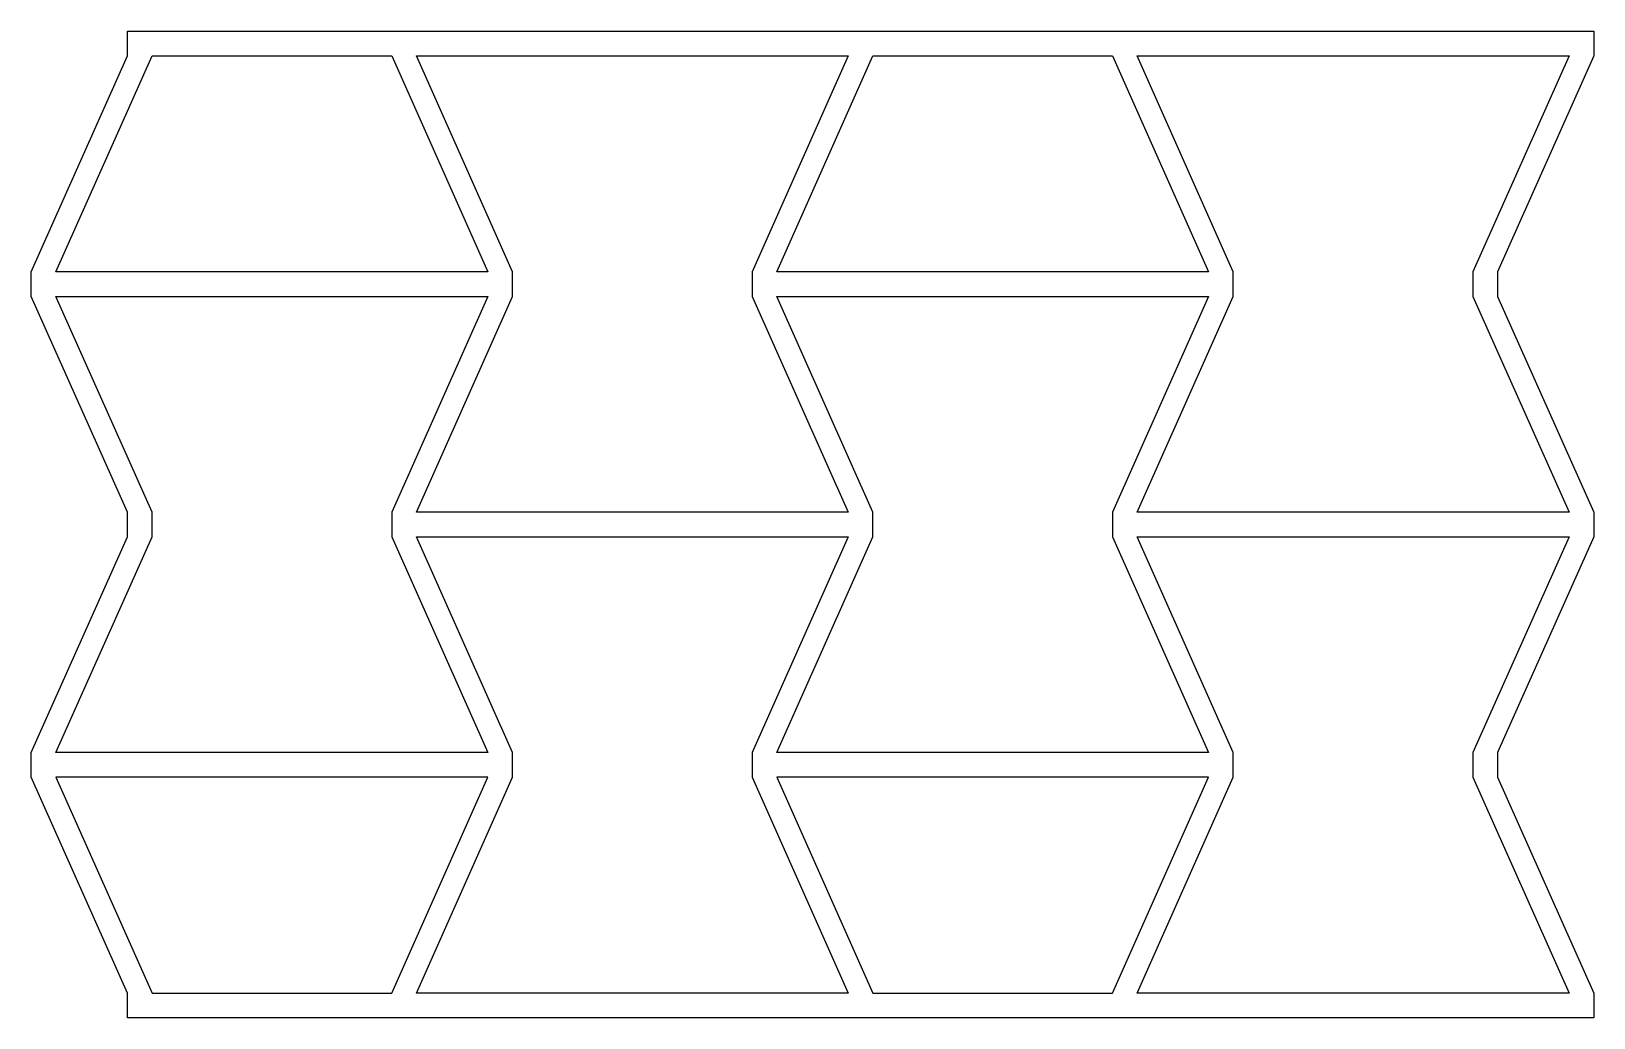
# Model space of a CAD drawing. Extents: x -0.025 to 0.625, y -0.005 to 0.405.
import ezdxf

# ---------------------------------------------------------------- set-up
doc = ezdxf.new("R2010")
doc.units = 0
doc.layers.add('MESH_EDGES', color=7, linetype='Continuous')

msp = doc.modelspace()

# ---------------------------------------------------------------- linework, layer by layer
at = {"layer": 'MESH_EDGES', "color": 7}
for p, q in [((0.01487, 0.39487), (0.01487, 0.40513)), ((0.01487, 0.40513), (0.02513, 0.40513)), ((0.02513, 0.40513), (0.12487, 0.40513)), ((0.12487, 0.40513), (0.13513, 0.40513)), ((0.13513, 0.40513), (0.31487, 0.40513)), ((0.31487, 0.40513), (0.32513, 0.40513)), ((0.32513, 0.40513), (0.42487, 0.40513)), ((0.42487, 0.40513), (0.43513, 0.40513)), ((0.43513, 0.40513), (0.61487, 0.40513)), ((0.61487, 0.40513), (0.62513, 0.40513)), ((0.62513, 0.40513), (0.62513, 0.39487)), ((-0.02513, 0.30513), (0.01487, 0.39487)), ((-0.01487, 0.30513), (0.02513, 0.39487)), ((0.02513, 0.39487), (0.12487, 0.39487)), ((0.12487, 0.39487), (0.16487, 0.30513)), ((0.17513, 0.30513), (0.13513, 0.39487)), ((0.13513, 0.39487), (0.31487, 0.39487)), ((0.31487, 0.39487), (0.27487, 0.30513)), ((0.28513, 0.30513), (0.32513, 0.39487)), ((0.32513, 0.39487), (0.42487, 0.39487)), ((0.42487, 0.39487), (0.46487, 0.30513)), ((0.47513, 0.30513), (0.43513, 0.39487)), ((0.43513, 0.39487), (0.61487, 0.39487)), ((0.61487, 0.39487), (0.57487, 0.30513)), ((0.62513, 0.39487), (0.58513, 0.30513)), ((-0.02513, 0.29487), (-0.02513, 0.30513)), ((0.16487, 0.30513), (-0.01487, 0.30513)), ((0.17513, 0.29487), (0.17513, 0.30513)), ((0.27487, 0.30513), (0.27487, 0.29487)), ((0.46487, 0.30513), (0.28513, 0.30513)), ((0.47513, 0.29487), (0.47513, 0.30513)), ((0.57487, 0.30513), (0.57487, 0.29487)), ((0.58513, 0.30513), (0.58513, 0.29487)), ((0.01487, 0.20513), (-0.02513, 0.29487)), ((0.02513, 0.20513), (-0.01487, 0.29487)), ((-0.01487, 0.29487), (0.16487, 0.29487)), ((0.16487, 0.29487), (0.12487, 0.20513)), ((0.13513, 0.20513), (0.17513, 0.29487)), ((0.27487, 0.29487), (0.31487, 0.20513)), ((0.32513, 0.20513), (0.28513, 0.29487)), ((0.28513, 0.29487), (0.46487, 0.29487)), ((0.46487, 0.29487), (0.42487, 0.20513)), ((0.43513, 0.20513), (0.47513, 0.29487)), ((0.57487, 0.29487), (0.61487, 0.20513)), ((0.58513, 0.29487), (0.62513, 0.20513)), ((0.01487, 0.19487), (0.01487, 0.20513)), ((0.02513, 0.19487), (0.02513, 0.20513)), ((0.12487, 0.20513), (0.12487, 0.19487)), ((0.31487, 0.20513), (0.13513, 0.20513)), ((0.32513, 0.19487), (0.32513, 0.20513)), ((0.42487, 0.20513), (0.42487, 0.19487)), ((0.61487, 0.20513), (0.43513, 0.20513)), ((0.62513, 0.20513), (0.62513, 0.19487)), ((-0.02513, 0.10513), (0.01487, 0.19487)), ((-0.01487, 0.10513), (0.02513, 0.19487)), ((0.12487, 0.19487), (0.16487, 0.10513)), ((0.17513, 0.10513), (0.13513, 0.19487)), ((0.13513, 0.19487), (0.31487, 0.19487)), ((0.31487, 0.19487), (0.27487, 0.10513)), ((0.28513, 0.10513), (0.32513, 0.19487)), ((0.42487, 0.19487), (0.46487, 0.10513)), ((0.47513, 0.10513), (0.43513, 0.19487)), ((0.43513, 0.19487), (0.61487, 0.19487)), ((0.61487, 0.19487), (0.57487, 0.10513)), ((0.62513, 0.19487), (0.58513, 0.10513)), ((-0.02513, 0.09487), (-0.02513, 0.10513)), ((0.16487, 0.10513), (-0.01487, 0.10513)), ((0.17513, 0.09487), (0.17513, 0.10513)), ((0.27487, 0.10513), (0.27487, 0.09487)), ((0.46487, 0.10513), (0.28513, 0.10513)), ((0.47513, 0.09487), (0.47513, 0.10513)), ((0.57487, 0.10513), (0.57487, 0.09487)), ((0.58513, 0.10513), (0.58513, 0.09487)), ((0.01487, 0.00513), (-0.02513, 0.09487)), ((-0.01487, 0.09487), (0.02513, 0.00513)), ((0.16487, 0.09487), (-0.01487, 0.09487)), ((0.12487, 0.00513), (0.16487, 0.09487)), ((0.13513, 0.00513), (0.17513, 0.09487)), ((0.27487, 0.09487), (0.31487, 0.00513)), ((0.28513, 0.09487), (0.32513, 0.00513)), ((0.46487, 0.09487), (0.28513, 0.09487)), ((0.42487, 0.00513), (0.46487, 0.09487)), ((0.43513, 0.00513), (0.47513, 0.09487)), ((0.57487, 0.09487), (0.61487, 0.00513)), ((0.58513, 0.09487), (0.62513, 0.00513)), ((0.01487, -0.00513), (0.01487, 0.00513)), ((0.02513, 0.00513), (0.12487, 0.00513)), ((0.31487, 0.00513), (0.13513, 0.00513)), ((0.32513, 0.00513), (0.42487, 0.00513)), ((0.61487, 0.00513), (0.43513, 0.00513)), ((0.62513, 0.00513), (0.62513, -0.00513)), ((0.02513, -0.00513), (0.01487, -0.00513)), ((0.12487, -0.00513), (0.02513, -0.00513)), ((0.13513, -0.00513), (0.12487, -0.00513)), ((0.31487, -0.00513), (0.13513, -0.00513)), ((0.32513, -0.00513), (0.31487, -0.00513)), ((0.42487, -0.00513), (0.32513, -0.00513)), ((0.43513, -0.00513), (0.42487, -0.00513)), ((0.61487, -0.00513), (0.43513, -0.00513)), ((0.62513, -0.00513), (0.61487, -0.00513))]:
    msp.add_line(p, q, dxfattribs=at)

doc.saveas('drawing.dxf')
